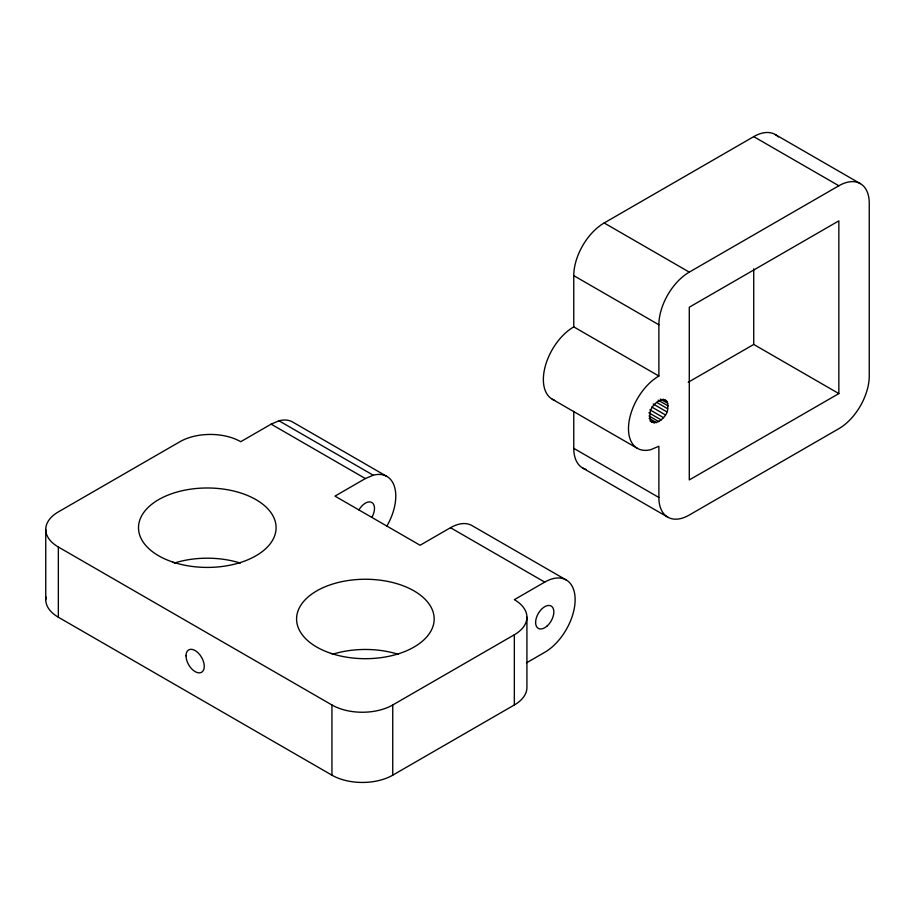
<?xml version="1.0" encoding="UTF-8"?>
<svg xmlns="http://www.w3.org/2000/svg" width="915" height="915" viewBox="0 0 915 915"><rect width="100%" height="100%" fill="white"/><g stroke="black" fill="none" stroke-linecap="round" stroke-linejoin="round"><path stroke-width="1.37" d="M667.698 408.765C670.146 390.854 650.027 403.126 650.073 413.488C647.626 431.4 667.744 419.127 667.698 408.765L656.593 402.36M554.627 400.312A42.994 24.819 -60 0 1 545.111 366.812A42.994 24.819 -60 0 1 573.762 326.884L573.762 275.632A42.994 24.819 -60 0 1 604.163 222.974L753.731 136.632A42.994 24.819 -60 0 1 778.333 136.907M386.873 476.429L292.628 422.021A42.994 24.819 -60 0 0 279.006 420.809L271.137 424.148L240.737 441.705A42.994 24.819 0 0 0 179.935 441.705L58.343 511.908A42.994 24.819 0 0 0 58.343 547.01L58.343 617.213L331.939 775.177A42.994 24.819 0 0 0 392.741 775.177L514.333 704.973A42.994 24.819 0 0 0 526.926 687.417L526.926 617.213M658.88 497.474L658.88 446.234L651.023 449.574A42.994 24.819 -60 0 1 628.742 423.942A42.994 24.819 -60 0 1 658.88 376.031L658.88 324.779A42.994 24.819 -60 0 1 689.281 272.121L838.849 185.768A42.994 24.819 -60 0 1 869.25 203.324L869.25 376.031A42.994 24.819 -60 0 1 838.849 428.678L689.281 515.031A42.994 24.819 -60 0 1 658.88 497.474L573.762 448.339L573.762 411.327M386.873 526.079A42.994 24.819 -60 0 0 373.24 475.217L365.371 478.556L334.981 496.113L420.099 545.26L450.5 527.703A42.994 24.819 -60 0 1 471.991 525.576L566.225 579.984M688.217 382.253L753.731 344.44L838.849 393.576L838.849 220.87L689.281 307.223L689.281 479.929L838.849 393.576M526.491 662.849L544.734 652.315A42.994 24.819 -60 0 0 575.135 599.668A42.994 24.819 -60 0 0 544.734 582.112L514.333 599.668A42.994 24.819 0 0 1 514.333 634.77L514.333 704.973M58.343 547.01L331.939 704.973A42.994 24.819 0 0 0 392.741 704.973L514.333 634.77M775.222 134.505L860.352 183.641M753.731 136.632L838.849 185.768M604.163 222.974L689.281 272.121M573.762 275.632L658.88 324.779M573.762 326.884L658.88 376.031M663.078 399.169L666.783 401.308M660.298 399.043L667.698 403.321M658.137 400.164L668.007 405.86M653.219 403.995L666.783 411.83M651.766 407.015L665.331 414.85M649.879 409.783L663.444 417.617M648.907 412.814L661.248 419.939M649.021 415.959L658.88 421.655M649.124 418.384L656.524 422.661M650.622 420.74L654.328 422.879M649.97 420.877L652.441 422.295M552.271 399.215L637.389 448.361M582.672 468.022L667.79 517.158M279.006 420.809L373.24 475.217M271.137 424.148L365.371 478.556M450.5 527.703L544.734 582.112M753.731 268.793L753.731 344.44M392.741 704.973L392.741 775.177M331.939 704.973L331.939 775.177M45.75 529.465L45.75 599.668M58.343 617.213A42.994 24.819 0 0 1 45.99 597.072M358.932 509.941A12.902 7.446 -60 0 1 371.822 502.495A12.902 7.446 -60 0 1 371.822 517.387M174.205 563.091A68.785 39.711 0 0 1 240.393 563.091M332.282 654.362A68.785 39.711 0 0 1 398.471 654.362M586.298 469.498A42.994 24.819 -60 0 1 573.762 448.339M547.09 626.02A12.902 7.446 -60 0 0 551.185 606.05A12.902 7.446 -60 0 0 535.927 619.569A12.902 7.446 -60 0 0 547.09 626.02M330.978 653.367A68.785 39.711 0 0 0 434.168 618.975A68.785 39.711 0 0 0 330.978 584.582A68.785 39.711 0 0 0 330.978 653.367M172.901 562.096A68.785 39.711 0 0 0 276.09 527.703A68.785 39.711 0 0 0 172.901 493.311A68.785 39.711 0 0 0 172.901 562.096M186.019 655.826A12.902 7.446 60 0 0 199.699 672.845A12.902 7.446 60 0 0 199.699 654.602A12.902 7.446 60 0 0 186.019 655.826"/></g></svg>
